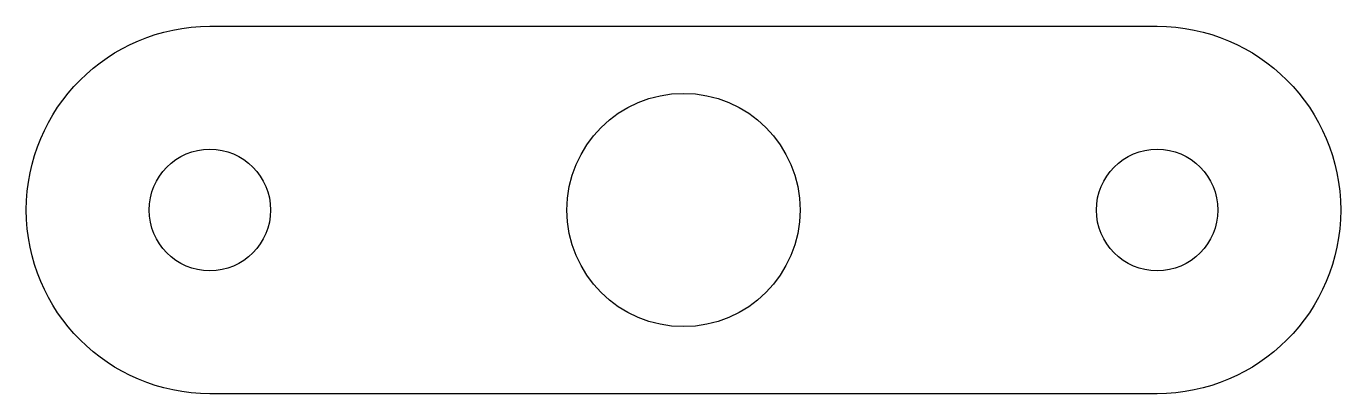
# Model space of a CAD drawing. Extents: x -29.4 to 29.4, y -8.2 to 8.2.
import ezdxf

# ---------------------------------------------------------------- set-up
doc = ezdxf.new("R2010")
doc.units = 0
doc.layers.get('0').update_dxf_attribs({"linetype": 'CONTINUOUS'})

msp = doc.modelspace()

# ---------------------------------------------------------------- linework, layer by layer
msp.add_lwpolyline([(-21.213, 8.22), (21.213, 8.22, -1), (21.213, -8.22), (-21.213, -8.22, -1)], format="xyb", close=True)
for centre, radius in [((0, 0), 5.22), ((-21.213, 0), 2.72), ((21.213, 0), 2.72)]:
    msp.add_circle(centre, radius)

doc.saveas('drawing.dxf')
